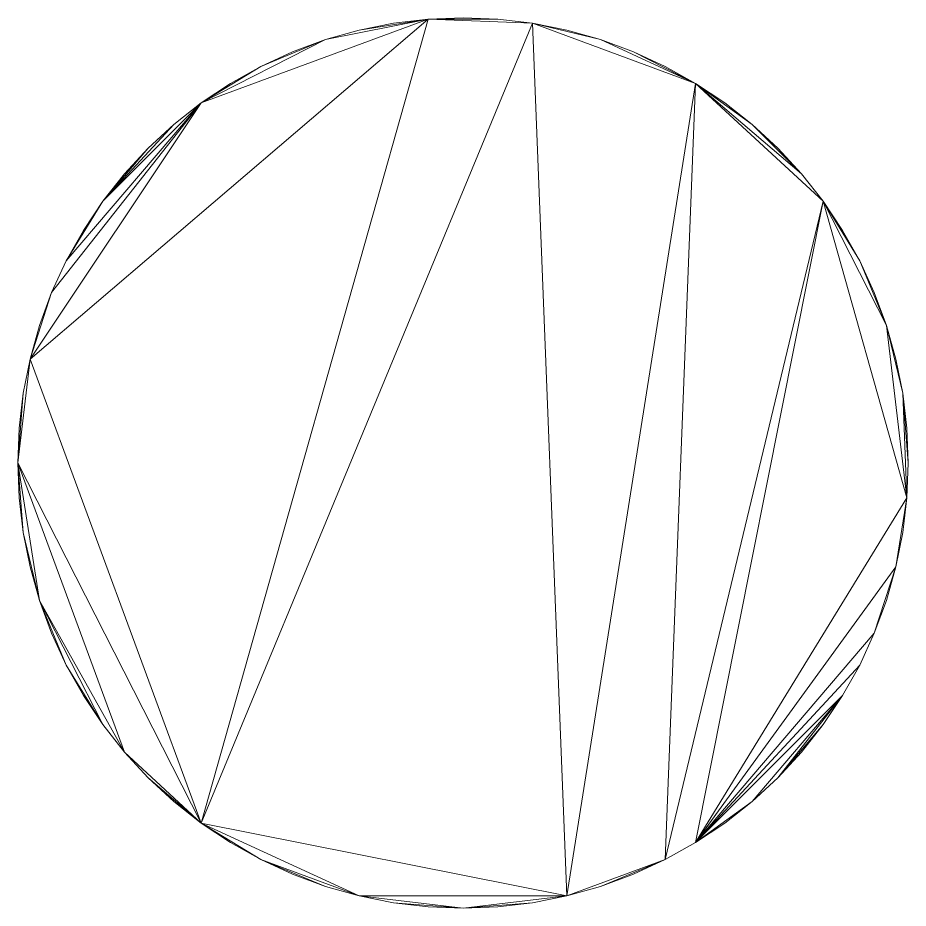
# Model space of a CAD drawing. Header units: metres. Extents: x -12536 to 12621, y -17191 to 9596.
# Drawn here: x -12536.11 to -12525.83, y 9174.17 to 9184.44 of the extents above; entities that cross this region are included whole.
import ezdxf

# ---------------------------------------------------------------- set-up
doc = ezdxf.new("R2010")
doc.units = ezdxf.units.M
doc.header["$MEASUREMENT"] = 0
doc.layers.add('Calque commun', color=7, linetype='Continuous')

msp = doc.modelspace()

# ---------------------------------------------------------------- meshes
at = {"layer": 'Calque commun', "color": 7, "linetype": 'Continuous', "lineweight": 5}
mesh = msp.add_polyface(dxfattribs=at)
corners = [(-12527.63, 9175.397), (-12526.586, 9176.619), (-12528.283, 9174.923), (-12526.389, 9176.971), (-12531.371, 9184.426), (-12532.167, 9184.3), (-12532.555, 9184.191), (-12530.967, 9174.166), (-12530.564, 9174.181), (-12530.164, 9174.229), (-12532.555, 9174.417), (-12532.167, 9174.308), (-12533.3, 9174.726), (-12526.389, 9181.637), (-12526.811, 9182.324), (-12526.081, 9180.892), (-12525.971, 9178.104), (-12526.22, 9177.338), (-12526.081, 9177.716), (-12535.854, 9177.716), (-12536.042, 9178.5), (-12535.964, 9178.104), (-12536.106, 9179.304), (-12536.09, 9178.901), (-12527.06, 9182.641), (-12527.334, 9182.937), (-12527.63, 9183.211), (-12531.771, 9174.229), (-12531.371, 9174.181), (-12535.715, 9177.338), (-12535.546, 9176.971), (-12534.305, 9183.211), (-12534.601, 9182.937), (-12535.124, 9182.324), (-12525.845, 9178.901), (-12529.768, 9174.308), (-12533.988, 9175.147), (-12526.586, 9181.989), (-12535.715, 9181.27), (-12535.854, 9180.892), (-12535.964, 9180.503), (-12525.892, 9180.108), (-12530.164, 9184.379), (-12529.38, 9184.191), (-12529.768, 9184.3), (-12525.829, 9179.304), (-12533.988, 9183.461), (-12527.334, 9175.671), (-12530.564, 9184.426), (-12528.283, 9183.685), (-12525.971, 9180.503), (-12527.06, 9175.967), (-12526.811, 9176.284), (-12535.124, 9176.284), (-12535.349, 9176.619), (-12529.001, 9184.051), (-12528.635, 9183.882), (-12525.892, 9178.5), (-12534.601, 9175.671), (-12534.305, 9175.397), (-12536.042, 9180.108), (-12536.09, 9179.707), (-12535.546, 9181.637), (-12525.845, 9179.707), (-12534.875, 9175.967), (-12533.3, 9183.882), (-12528.635, 9174.726), (-12530.967, 9184.442), (-12529.38, 9174.417), (-12532.934, 9184.051), (-12531.771, 9184.379), (-12527.947, 9175.147), (-12533.652, 9174.923), (-12527.947, 9183.461), (-12529.001, 9174.557), (-12532.934, 9174.557), (-12535.349, 9181.989), (-12533.652, 9183.685), (-12526.22, 9181.27), (-12534.875, 9182.641)]
mesh.append_faces([[corners[k] for k in face] for face in [(16, 17, 18), (19, 20, 21), (42, 43, 44), (53, 30, 54), (55, 49, 56), (4, 48, 67), (0, 2, 71), (49, 26, 73), (10, 12, 75), (13, 15, 78), (33, 32, 79)]], dxfattribs={"vtx0": -1, "color": 7})
mesh.append_faces([[corners[k] for k in face] for face in [(43, 49, 55), (60, 22, 40), (17, 2, 3), (35, 7, 9), (31, 33, 46), (38, 46, 62)]], dxfattribs={"vtx0": -1, "vtx1": -1, "color": 7})
mesh.append_faces([[corners[k] for k in face] for face in [(0, 1, 2), (13, 14, 15), (16, 34, 2), (35, 36, 11), (34, 41, 15), (16, 2, 17), (19, 22, 20), (4, 6, 46), (4, 46, 40), (42, 49, 43), (35, 11, 7), (33, 62, 46), (65, 46, 6), (34, 14, 2), (19, 64, 22), (42, 4, 36), (36, 12, 11), (4, 40, 36), (14, 49, 66), (42, 36, 35), (24, 26, 49), (64, 36, 22), (42, 35, 49), (22, 36, 40), (40, 46, 38), (35, 66, 49), (19, 30, 53), (34, 15, 14)]], dxfattribs={"vtx0": -1, "vtx1": -1, "vtx2": -1, "color": 7})
mesh.append_faces([[corners[k] for k in face] for face in [(2, 1, 3), (4, 5, 6), (19, 53, 64), (14, 66, 2), (47, 52, 1)]], dxfattribs={"vtx0": -1, "vtx2": -1, "color": 7})
mesh.append_faces([[corners[k] for k in face] for face in [(10, 11, 12), (31, 32, 33), (34, 45, 41), (0, 47, 1), (42, 48, 4), (11, 27, 7), (64, 58, 36), (35, 68, 66), (14, 24, 49)]], dxfattribs={"vtx1": -1, "vtx2": -1, "color": 7})
mesh.append_faces([[corners[k] for k in face] for face in [(7, 8, 9), (22, 23, 20), (24, 25, 26), (27, 28, 7), (19, 29, 30), (13, 37, 14), (38, 39, 40), (41, 50, 15), (47, 51, 52), (16, 57, 34), (58, 59, 36), (60, 61, 22), (45, 63, 41), (6, 69, 65), (4, 70, 5), (36, 72, 12), (68, 74, 66), (33, 76, 62), (65, 77, 46)]], dxfattribs={"vtx2": -1, "color": 7})
mesh = msp.add_polyface(dxfattribs=at)
corners = [(-12526.811, 9182.324), (-12528.283, 9174.923), (-12525.845, 9178.901), (-12526.081, 9180.892), (-12525.892, 9180.108), (-12525.971, 9180.503), (-12528.635, 9174.726), (-12528.283, 9183.685), (-12535.546, 9181.637), (-12535.715, 9181.27), (-12533.988, 9183.461), (-12526.811, 9176.284), (-12527.334, 9175.671), (-12527.06, 9175.967), (-12533.988, 9175.147), (-12533.652, 9174.923), (-12533.3, 9174.726), (-12534.875, 9175.967), (-12535.854, 9177.716), (-12535.124, 9176.284), (-12535.124, 9182.324), (-12534.305, 9183.211), (-12532.167, 9174.308), (-12530.967, 9174.166), (-12529.768, 9174.308), (-12526.389, 9176.971), (-12526.22, 9177.338), (-12525.829, 9179.304), (-12525.971, 9178.104), (-12526.081, 9177.716), (-12534.601, 9175.671), (-12534.305, 9175.397), (-12531.371, 9184.426), (-12531.771, 9184.379), (-12532.167, 9184.3), (-12530.164, 9184.379), (-12530.564, 9184.426), (-12529.001, 9184.051), (-12529.38, 9184.191), (-12527.06, 9182.641), (-12527.334, 9182.937), (-12527.63, 9183.211), (-12526.389, 9181.637), (-12530.164, 9174.229), (-12530.564, 9174.181), (-12536.042, 9180.108), (-12536.09, 9179.707), (-12536.106, 9179.304), (-12527.63, 9175.397), (-12526.586, 9176.619), (-12533.3, 9183.882), (-12533.652, 9183.685), (-12525.845, 9179.707), (-12529.38, 9174.417), (-12529.001, 9174.557), (-12525.892, 9178.5), (-12535.715, 9177.338), (-12535.546, 9176.971), (-12535.854, 9180.892), (-12535.964, 9180.503), (-12532.555, 9184.191), (-12527.947, 9175.147), (-12536.09, 9178.901), (-12536.042, 9178.5), (-12527.947, 9183.461), (-12535.349, 9176.619), (-12532.555, 9174.417), (-12535.349, 9181.989), (-12535.964, 9178.104), (-12534.601, 9182.937), (-12528.635, 9183.882), (-12526.22, 9181.27), (-12529.768, 9184.3), (-12530.967, 9184.442), (-12526.586, 9181.989), (-12532.934, 9174.557), (-12534.875, 9182.641), (-12531.771, 9174.229), (-12531.371, 9174.181), (-12532.934, 9184.051)]
mesh.append_faces([[corners[k] for k in face] for face in [(3, 4, 5), (11, 12, 13), (28, 26, 29), (14, 30, 31), (43, 23, 44), (10, 50, 51), (6, 53, 54), (19, 57, 65), (8, 20, 67), (35, 38, 72), (32, 36, 73), (0, 42, 74), (20, 69, 76)]], dxfattribs={"vtx0": -1, "color": 7})
mesh.append_faces([[corners[k] for k in face] for face in [(17, 18, 19), (22, 16, 66), (45, 47, 59), (25, 1, 49)]], dxfattribs={"vtx0": -1, "vtx1": -1, "color": 7})
mesh.append_faces([[corners[k] for k in face] for face in [(0, 1, 2), (6, 0, 7), (22, 23, 24), (14, 16, 22), (32, 14, 35), (3, 42, 0), (28, 1, 26), (35, 24, 7), (48, 49, 1), (32, 60, 10), (35, 14, 24), (3, 0, 2), (32, 59, 14), (35, 7, 38), (8, 10, 20), (17, 14, 47), (7, 39, 41), (3, 2, 4), (19, 18, 57), (18, 47, 63), (60, 50, 10), (14, 59, 47), (6, 7, 24), (17, 47, 18), (14, 22, 24), (32, 10, 59), (9, 59, 10), (28, 2, 1)]], dxfattribs={"vtx0": -1, "vtx1": -1, "vtx2": -1, "color": 7})
mesh.append_faces([[corners[k] for k in face] for face in [(20, 10, 21), (32, 35, 36), (7, 37, 38), (6, 24, 53), (7, 0, 39), (20, 21, 69), (32, 34, 60)]], dxfattribs={"vtx0": -1, "vtx2": -1, "color": 7})
mesh.append_faces([[corners[k] for k in face] for face in [(8, 9, 10), (25, 26, 1), (2, 27, 4), (48, 12, 49), (11, 49, 12), (43, 24, 23), (6, 1, 0), (17, 30, 14), (22, 77, 23)]], dxfattribs={"vtx1": -1, "vtx2": -1, "color": 7})
mesh.append_faces([[corners[k] for k in face] for face in [(14, 15, 16), (32, 33, 34), (39, 40, 41), (45, 46, 47), (27, 52, 4), (28, 55, 2), (18, 56, 57), (9, 58, 59), (1, 61, 48), (47, 62, 63), (41, 64, 7), (63, 68, 18), (7, 70, 37), (3, 71, 42), (16, 75, 66), (77, 78, 23), (60, 79, 50)]], dxfattribs={"vtx2": -1, "color": 7})

doc.saveas('drawing.dxf')
